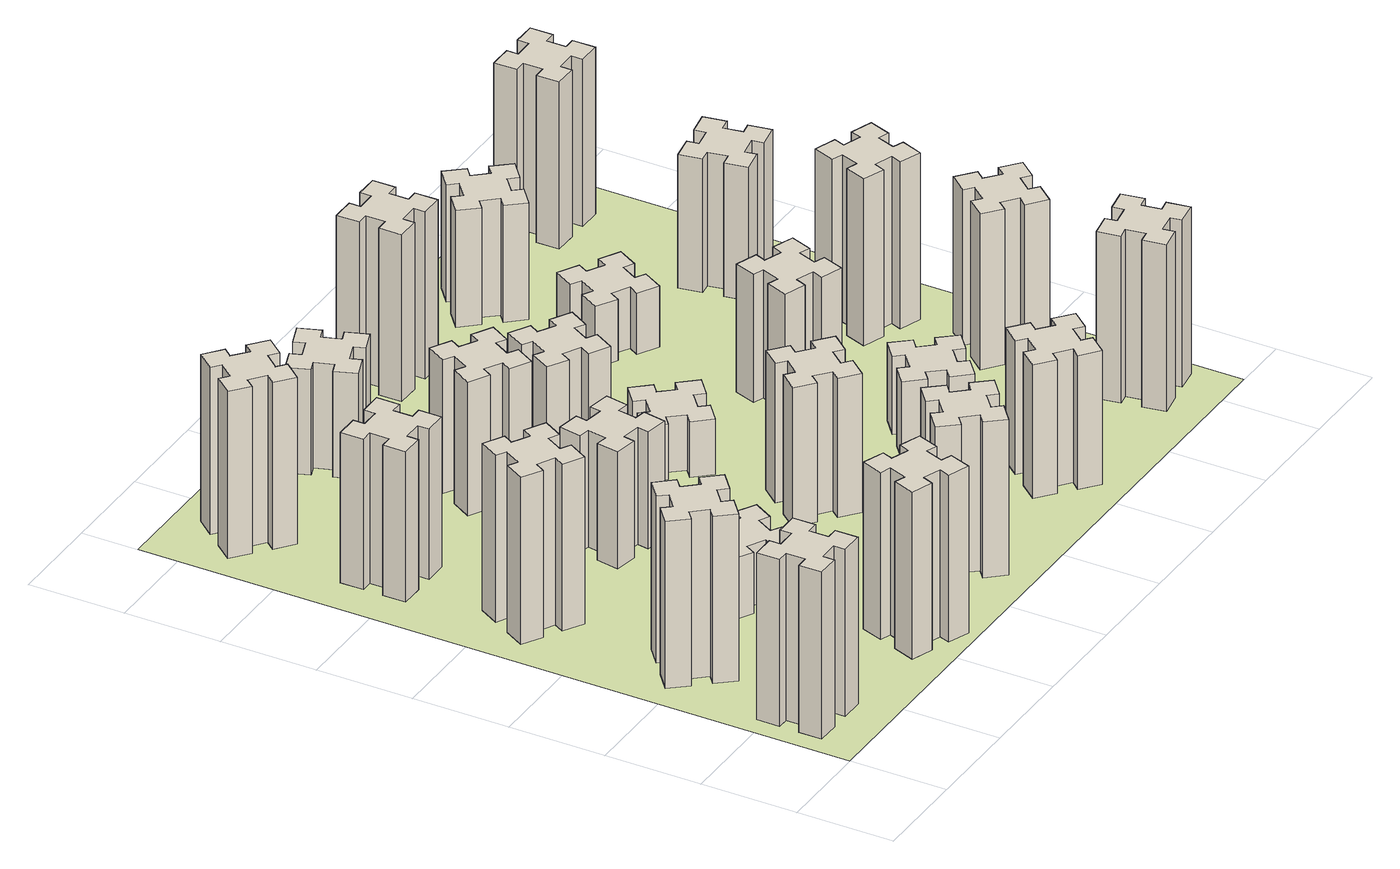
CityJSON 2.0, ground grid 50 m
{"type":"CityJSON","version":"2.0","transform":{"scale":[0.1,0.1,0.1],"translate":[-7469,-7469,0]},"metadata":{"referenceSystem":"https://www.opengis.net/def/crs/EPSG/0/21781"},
"CityObjects":{
"building1":{"type":"Building","attributes":{"class":"1000","function":"1000","usage":"1000","yearOfConstruction":2016,"roofType":"1000","measuredHeight":90,"storeysAboveGround":30,"storeysBelowGround":0},"geometry":[{"type":"Solid","lod":"1","boundaries":[[[[0,1,2,3,4,5,6,7,8,9,10,11,12,13,14,15,16,17,18,19]],[[17,16,20,21]],[[16,15,22,20]],[[15,14,23,22]],[[14,13,24,23]],[[13,12,25,24]],[[12,11,26,25]],[[11,10,27,26]],[[10,9,28,27]],[[9,8,29,28]],[[8,7,30,29]],[[7,6,31,30]],[[6,5,32,31]],[[5,4,33,32]],[[4,3,34,33]],[[3,2,35,34]],[[2,1,36,35]],[[1,0,37,36]],[[0,19,38,37]],[[19,18,39,38]],[[18,17,21,39]],[[24,25,26,27,28,29,30,31,32,33,34,35,36,37,38,39,21,20,22,23]]]]}]},
"building2":{"type":"Building","attributes":{"class":"1000","function":"1000","usage":"1000","yearOfConstruction":2016,"roofType":"1000","measuredHeight":90,"storeysAboveGround":30,"storeysBelowGround":0},"geometry":[{"type":"Solid","lod":"1","boundaries":[[[[40,41,42,43,44,45,46,47,48,49,50,51,52,53,54,55,56,57,58,59]],[[57,56,60,61]],[[56,55,62,60]],[[55,54,63,62]],[[54,53,64,63]],[[53,52,65,64]],[[52,51,66,65]],[[51,50,67,66]],[[50,49,68,67]],[[49,48,69,68]],[[48,47,70,69]],[[47,46,71,70]],[[46,45,72,71]],[[45,44,73,72]],[[44,43,74,73]],[[43,42,75,74]],[[42,41,76,75]],[[41,40,77,76]],[[40,59,78,77]],[[59,58,79,78]],[[58,57,61,79]],[[64,65,66,67,68,69,70,71,72,73,74,75,76,77,78,79,61,60,62,63]]]]}]},
"building3":{"type":"Building","attributes":{"class":"1000","function":"1000","usage":"1000","yearOfConstruction":2016,"roofType":"1000","measuredHeight":90,"storeysAboveGround":30,"storeysBelowGround":0},"geometry":[{"type":"Solid","lod":"1","boundaries":[[[[80,81,82,83,84,85,86,87,88,89,90,91,92,93,94,95,96,97,98,99]],[[97,96,100,101]],[[96,95,102,100]],[[95,94,103,102]],[[94,93,104,103]],[[93,92,105,104]],[[92,91,106,105]],[[91,90,107,106]],[[90,89,108,107]],[[89,88,109,108]],[[88,87,110,109]],[[87,86,111,110]],[[86,85,112,111]],[[85,84,113,112]],[[84,83,114,113]],[[83,82,115,114]],[[82,81,116,115]],[[81,80,117,116]],[[80,99,118,117]],[[99,98,119,118]],[[98,97,101,119]],[[104,105,106,107,108,109,110,111,112,113,114,115,116,117,118,119,101,100,102,103]]]]}]},
"building4":{"type":"Building","attributes":{"class":"1000","function":"1000","usage":"1000","yearOfConstruction":2016,"roofType":"1000","measuredHeight":81,"storeysAboveGround":30,"storeysBelowGround":0},"geometry":[{"type":"Solid","lod":"1","boundaries":[[[[120,121,122,123,124,125,126,127,128,129,130,131,132,133,134,135,136,137,138,139]],[[137,136,140,141]],[[136,135,142,140]],[[135,134,143,142]],[[134,133,144,143]],[[133,132,145,144]],[[132,131,146,145]],[[131,130,147,146]],[[130,129,148,147]],[[129,128,149,148]],[[128,127,150,149]],[[127,126,151,150]],[[126,125,152,151]],[[125,124,153,152]],[[124,123,154,153]],[[123,122,155,154]],[[122,121,156,155]],[[121,120,157,156]],[[120,139,158,157]],[[139,138,159,158]],[[138,137,141,159]],[[144,145,146,147,148,149,150,151,152,153,154,155,156,157,158,159,141,140,142,143]]]]}]},
"building5":{"type":"Building","attributes":{"class":"1000","function":"1000","usage":"1000","yearOfConstruction":2016,"roofType":"1000","measuredHeight":90,"storeysAboveGround":30,"storeysBelowGround":0},"geometry":[{"type":"Solid","lod":"1","boundaries":[[[[160,161,162,163,164,165,166,167,168,169,170,171,172,173,174,175,176,177,178,179]],[[177,176,180,181]],[[176,175,182,180]],[[175,174,183,182]],[[174,173,184,183]],[[173,172,185,184]],[[172,171,186,185]],[[171,170,187,186]],[[170,169,188,187]],[[169,168,189,188]],[[168,167,190,189]],[[167,166,191,190]],[[166,165,192,191]],[[165,164,193,192]],[[164,163,194,193]],[[163,162,195,194]],[[162,161,196,195]],[[161,160,197,196]],[[160,179,198,197]],[[179,178,199,198]],[[178,177,181,199]],[[184,185,186,187,188,189,190,191,192,193,194,195,196,197,198,199,181,180,182,183]]]]}]},
"building6":{"type":"Building","attributes":{"class":"1000","function":"1000","usage":"1000","yearOfConstruction":2016,"roofType":"1000","measuredHeight":33,"storeysAboveGround":30,"storeysBelowGround":0},"geometry":[{"type":"Solid","lod":"1","boundaries":[[[[200,201,202,203,204,205,206,207,208,209,210,211,212,213,214,215,216,217,218,219]],[[217,216,220,221]],[[216,215,222,220]],[[215,214,223,222]],[[214,213,224,223]],[[213,212,225,224]],[[212,211,226,225]],[[211,210,227,226]],[[210,209,228,227]],[[209,208,229,228]],[[208,207,230,229]],[[207,206,231,230]],[[206,205,232,231]],[[205,204,233,232]],[[204,203,234,233]],[[203,202,235,234]],[[202,201,236,235]],[[201,200,237,236]],[[200,219,238,237]],[[219,218,239,238]],[[218,217,221,239]],[[224,225,226,227,228,229,230,231,232,233,234,235,236,237,238,239,221,220,222,223]]]]}]},
"building7":{"type":"Building","attributes":{"class":"1000","function":"1000","usage":"1000","yearOfConstruction":2016,"roofType":"1000","measuredHeight":90,"storeysAboveGround":30,"storeysBelowGround":0},"geometry":[{"type":"Solid","lod":"1","boundaries":[[[[240,241,242,243,244,245,246,247,248,249,250,251,252,253,254,255,256,257,258,259]],[[257,256,260,261]],[[256,255,262,260]],[[255,254,263,262]],[[254,253,264,263]],[[253,252,265,264]],[[252,251,266,265]],[[251,250,267,266]],[[250,249,268,267]],[[249,248,269,268]],[[248,247,270,269]],[[247,246,271,270]],[[246,245,272,271]],[[245,244,273,272]],[[244,243,274,273]],[[243,242,275,274]],[[242,241,276,275]],[[241,240,277,276]],[[240,259,278,277]],[[259,258,279,278]],[[258,257,261,279]],[[264,265,266,267,268,269,270,271,272,273,274,275,276,277,278,279,261,260,262,263]]]]}]},
"building8":{"type":"Building","attributes":{"class":"1000","function":"1000","usage":"1000","yearOfConstruction":2016,"roofType":"1000","measuredHeight":63,"storeysAboveGround":30,"storeysBelowGround":0},"geometry":[{"type":"Solid","lod":"1","boundaries":[[[[280,281,282,283,284,285,286,287,288,289,290,291,292,293,294,295,296,297,298,299]],[[297,296,300,301]],[[296,295,302,300]],[[295,294,303,302]],[[294,293,304,303]],[[293,292,305,304]],[[292,291,306,305]],[[291,290,307,306]],[[290,289,308,307]],[[289,288,309,308]],[[288,287,310,309]],[[287,286,311,310]],[[286,285,312,311]],[[285,284,313,312]],[[284,283,314,313]],[[283,282,315,314]],[[282,281,316,315]],[[281,280,317,316]],[[280,299,318,317]],[[299,298,319,318]],[[298,297,301,319]],[[304,305,306,307,308,309,310,311,312,313,314,315,316,317,318,319,301,300,302,303]]]]}]},
"building9":{"type":"Building","attributes":{"class":"1000","function":"1000","usage":"1000","yearOfConstruction":2016,"roofType":"1000","measuredHeight":84,"storeysAboveGround":30,"storeysBelowGround":0},"geometry":[{"type":"Solid","lod":"1","boundaries":[[[[320,321,322,323,324,325,326,327,328,329,330,331,332,333,334,335,336,337,338,339]],[[337,336,340,341]],[[336,335,342,340]],[[335,334,343,342]],[[334,333,344,343]],[[333,332,345,344]],[[332,331,346,345]],[[331,330,347,346]],[[330,329,348,347]],[[329,328,349,348]],[[328,327,350,349]],[[327,326,351,350]],[[326,325,352,351]],[[325,324,353,352]],[[324,323,354,353]],[[323,322,355,354]],[[322,321,356,355]],[[321,320,357,356]],[[320,339,358,357]],[[339,338,359,358]],[[338,337,341,359]],[[344,345,346,347,348,349,350,351,352,353,354,355,356,357,358,359,341,340,342,343]]]]}]},
"building10":{"type":"Building","attributes":{"class":"1000","function":"1000","usage":"1000","yearOfConstruction":2016,"roofType":"1000","measuredHeight":72,"storeysAboveGround":30,"storeysBelowGround":0},"geometry":[{"type":"Solid","lod":"1","boundaries":[[[[360,361,362,363,364,365,366,367,368,369,370,371,372,373,374,375,376,377,378,379]],[[377,376,380,381]],[[376,375,382,380]],[[375,374,383,382]],[[374,373,384,383]],[[373,372,385,384]],[[372,371,386,385]],[[371,370,387,386]],[[370,369,388,387]],[[369,368,389,388]],[[368,367,390,389]],[[367,366,391,390]],[[366,365,392,391]],[[365,364,393,392]],[[364,363,394,393]],[[363,362,395,394]],[[362,361,396,395]],[[361,360,397,396]],[[360,379,398,397]],[[379,378,399,398]],[[378,377,381,399]],[[384,385,386,387,388,389,390,391,392,393,394,395,396,397,398,399,381,380,382,383]]]]}]},
"building11":{"type":"Building","attributes":{"class":"1000","function":"1000","usage":"1000","yearOfConstruction":2016,"roofType":"1000","measuredHeight":57,"storeysAboveGround":30,"storeysBelowGround":0},"geometry":[{"type":"Solid","lod":"1","boundaries":[[[[400,401,402,403,404,405,406,407,408,409,410,411,412,413,414,415,416,417,418,419]],[[417,416,420,421]],[[416,415,422,420]],[[415,414,423,422]],[[414,413,424,423]],[[413,412,425,424]],[[412,411,426,425]],[[411,410,427,426]],[[410,409,428,427]],[[409,408,429,428]],[[408,407,430,429]],[[407,406,431,430]],[[406,405,432,431]],[[405,404,433,432]],[[404,403,434,433]],[[403,402,435,434]],[[402,401,436,435]],[[401,400,437,436]],[[400,419,438,437]],[[419,418,439,438]],[[418,417,421,439]],[[424,425,426,427,428,429,430,431,432,433,434,435,436,437,438,439,421,420,422,423]]]]}]},
"building12":{"type":"Building","attributes":{"class":"1000","function":"1000","usage":"1000","yearOfConstruction":2016,"roofType":"1000","measuredHeight":75,"storeysAboveGround":30,"storeysBelowGround":0},"geometry":[{"type":"Solid","lod":"1","boundaries":[[[[440,441,442,443,444,445,446,447,448,449,450,451,452,453,454,455,456,457,458,459]],[[457,456,460,461]],[[456,455,462,460]],[[455,454,463,462]],[[454,453,464,463]],[[453,452,465,464]],[[452,451,466,465]],[[451,450,467,466]],[[450,449,468,467]],[[449,448,469,468]],[[448,447,470,469]],[[447,446,471,470]],[[446,445,472,471]],[[445,444,473,472]],[[444,443,474,473]],[[443,442,475,474]],[[442,441,476,475]],[[441,440,477,476]],[[440,459,478,477]],[[459,458,479,478]],[[458,457,461,479]],[[464,465,466,467,468,469,470,471,472,473,474,475,476,477,478,479,461,460,462,463]]]]}]},
"building13":{"type":"Building","attributes":{"class":"1000","function":"1000","usage":"1000","yearOfConstruction":2016,"roofType":"1000","measuredHeight":30,"storeysAboveGround":30,"storeysBelowGround":0},"geometry":[{"type":"Solid","lod":"1","boundaries":[[[[480,481,482,483,484,485,486,487,488,489,490,491,492,493,494,495,496,497,498,499]],[[497,496,500,501]],[[496,495,502,500]],[[495,494,503,502]],[[494,493,504,503]],[[493,492,505,504]],[[492,491,506,505]],[[491,490,507,506]],[[490,489,508,507]],[[489,488,509,508]],[[488,487,510,509]],[[487,486,511,510]],[[486,485,512,511]],[[485,484,513,512]],[[484,483,514,513]],[[483,482,515,514]],[[482,481,516,515]],[[481,480,517,516]],[[480,499,518,517]],[[499,498,519,518]],[[498,497,501,519]],[[504,505,506,507,508,509,510,511,512,513,514,515,516,517,518,519,501,500,502,503]]]]}]},
"building14":{"type":"Building","attributes":{"class":"1000","function":"1000","usage":"1000","yearOfConstruction":2016,"roofType":"1000","measuredHeight":72,"storeysAboveGround":30,"storeysBelowGround":0},"geometry":[{"type":"Solid","lod":"1","boundaries":[[[[520,521,522,523,524,525,526,527,528,529,530,531,532,533,534,535,536,537,538,539]],[[537,536,540,541]],[[536,535,542,540]],[[535,534,543,542]],[[534,533,544,543]],[[533,532,545,544]],[[532,531,546,545]],[[531,530,547,546]],[[530,529,548,547]],[[529,528,549,548]],[[528,527,550,549]],[[527,526,551,550]],[[526,525,552,551]],[[525,524,553,552]],[[524,523,554,553]],[[523,522,555,554]],[[522,521,556,555]],[[521,520,557,556]],[[520,539,558,557]],[[539,538,559,558]],[[538,537,541,559]],[[544,545,546,547,548,549,550,551,552,553,554,555,556,557,558,559,541,540,542,543]]]]}]},
"building15":{"type":"Building","attributes":{"class":"1000","function":"1000","usage":"1000","yearOfConstruction":2016,"roofType":"1000","measuredHeight":39,"storeysAboveGround":30,"storeysBelowGround":0},"geometry":[{"type":"Solid","lod":"1","boundaries":[[[[560,561,562,563,564,565,566,567,568,569,570,571,572,573,574,575,576,577,578,579]],[[577,576,580,581]],[[576,575,582,580]],[[575,574,583,582]],[[574,573,584,583]],[[573,572,585,584]],[[572,571,586,585]],[[571,570,587,586]],[[570,569,588,587]],[[569,568,589,588]],[[568,567,590,589]],[[567,566,591,590]],[[566,565,592,591]],[[565,564,593,592]],[[564,563,594,593]],[[563,562,595,594]],[[562,561,596,595]],[[561,560,597,596]],[[560,579,598,597]],[[579,578,599,598]],[[578,577,581,599]],[[584,585,586,587,588,589,590,591,592,593,594,595,596,597,598,599,581,580,582,583]]]]}]},
"building16":{"type":"Building","attributes":{"class":"1000","function":"1000","usage":"1000","yearOfConstruction":2016,"roofType":"1000","measuredHeight":90,"storeysAboveGround":30,"storeysBelowGround":0},"geometry":[{"type":"Solid","lod":"1","boundaries":[[[[600,601,602,603,604,605,606,607,608,609,610,611,612,613,614,615,616,617,618,619]],[[617,616,620,621]],[[616,615,622,620]],[[615,614,623,622]],[[614,613,624,623]],[[613,612,625,624]],[[612,611,626,625]],[[611,610,627,626]],[[610,609,628,627]],[[609,608,629,628]],[[608,607,630,629]],[[607,606,631,630]],[[606,605,632,631]],[[605,604,633,632]],[[604,603,634,633]],[[603,602,635,634]],[[602,601,636,635]],[[601,600,637,636]],[[600,619,638,637]],[[619,618,639,638]],[[618,617,621,639]],[[624,625,626,627,628,629,630,631,632,633,634,635,636,637,638,639,621,620,622,623]]]]}]},
"building17":{"type":"Building","attributes":{"class":"1000","function":"1000","usage":"1000","yearOfConstruction":2016,"roofType":"1000","measuredHeight":42,"storeysAboveGround":30,"storeysBelowGround":0},"geometry":[{"type":"Solid","lod":"1","boundaries":[[[[640,641,642,643,644,645,646,647,648,649,650,651,652,653,654,655,656,657,658,659]],[[657,656,660,661]],[[656,655,662,660]],[[655,654,663,662]],[[654,653,664,663]],[[653,652,665,664]],[[652,651,666,665]],[[651,650,667,666]],[[650,649,668,667]],[[649,648,669,668]],[[648,647,670,669]],[[647,646,671,670]],[[646,645,672,671]],[[645,644,673,672]],[[644,643,674,673]],[[643,642,675,674]],[[642,641,676,675]],[[641,640,677,676]],[[640,659,678,677]],[[659,658,679,678]],[[658,657,661,679]],[[664,665,666,667,668,669,670,671,672,673,674,675,676,677,678,679,661,660,662,663]]]]}]},
"building18":{"type":"Building","attributes":{"class":"1000","function":"1000","usage":"1000","yearOfConstruction":2016,"roofType":"1000","measuredHeight":69,"storeysAboveGround":30,"storeysBelowGround":0},"geometry":[{"type":"Solid","lod":"1","boundaries":[[[[680,681,682,683,684,685,686,687,688,689,690,691,692,693,694,695,696,697,698,699]],[[697,696,700,701]],[[696,695,702,700]],[[695,694,703,702]],[[694,693,704,703]],[[693,692,705,704]],[[692,691,706,705]],[[691,690,707,706]],[[690,689,708,707]],[[689,688,709,708]],[[688,687,710,709]],[[687,686,711,710]],[[686,685,712,711]],[[685,684,713,712]],[[684,683,714,713]],[[683,682,715,714]],[[682,681,716,715]],[[681,680,717,716]],[[680,699,718,717]],[[699,698,719,718]],[[698,697,701,719]],[[704,705,706,707,708,709,710,711,712,713,714,715,716,717,718,719,701,700,702,703]]]]}]},
"building19":{"type":"Building","attributes":{"class":"1000","function":"1000","usage":"1000","yearOfConstruction":2016,"roofType":"1000","measuredHeight":33,"storeysAboveGround":30,"storeysBelowGround":0},"geometry":[{"type":"Solid","lod":"1","boundaries":[[[[720,721,722,723,724,725,726,727,728,729,730,731,732,733,734,735,736,737,738,739]],[[737,736,740,741]],[[736,735,742,740]],[[735,734,743,742]],[[734,733,744,743]],[[733,732,745,744]],[[732,731,746,745]],[[731,730,747,746]],[[730,729,748,747]],[[729,728,749,748]],[[728,727,750,749]],[[727,726,751,750]],[[726,725,752,751]],[[725,724,753,752]],[[724,723,754,753]],[[723,722,755,754]],[[722,721,756,755]],[[721,720,757,756]],[[720,739,758,757]],[[739,738,759,758]],[[738,737,741,759]],[[744,745,746,747,748,749,750,751,752,753,754,755,756,757,758,759,741,740,742,743]]]]}]},
"building20":{"type":"Building","attributes":{"class":"1000","function":"1000","usage":"1000","yearOfConstruction":2016,"roofType":"1000","measuredHeight":90,"storeysAboveGround":30,"storeysBelowGround":0},"geometry":[{"type":"Solid","lod":"1","boundaries":[[[[760,761,762,763,764,765,766,767,768,769,770,771,772,773,774,775,776,777,778,779]],[[777,776,780,781]],[[776,775,782,780]],[[775,774,783,782]],[[774,773,784,783]],[[773,772,785,784]],[[772,771,786,785]],[[771,770,787,786]],[[770,769,788,787]],[[769,768,789,788]],[[768,767,790,789]],[[767,766,791,790]],[[766,765,792,791]],[[765,764,793,792]],[[764,763,794,793]],[[763,762,795,794]],[[762,761,796,795]],[[761,760,797,796]],[[760,779,798,797]],[[779,778,799,798]],[[778,777,781,799]],[[784,785,786,787,788,789,790,791,792,793,794,795,796,797,798,799,781,780,782,783]]]]}]},
"building21":{"type":"Building","attributes":{"class":"1000","function":"1000","usage":"1000","yearOfConstruction":2016,"roofType":"1000","measuredHeight":63,"storeysAboveGround":30,"storeysBelowGround":0},"geometry":[{"type":"Solid","lod":"1","boundaries":[[[[800,801,802,803,804,805,806,807,808,809,810,811,812,813,814,815,816,817,818,819]],[[817,816,820,821]],[[816,815,822,820]],[[815,814,823,822]],[[814,813,824,823]],[[813,812,825,824]],[[812,811,826,825]],[[811,810,827,826]],[[810,809,828,827]],[[809,808,829,828]],[[808,807,830,829]],[[807,806,831,830]],[[806,805,832,831]],[[805,804,833,832]],[[804,803,834,833]],[[803,802,835,834]],[[802,801,836,835]],[[801,800,837,836]],[[800,819,838,837]],[[819,818,839,838]],[[818,817,821,839]],[[824,825,826,827,828,829,830,831,832,833,834,835,836,837,838,839,821,820,822,823]]]]}]},
"building22":{"type":"Building","attributes":{"class":"1000","function":"1000","usage":"1000","yearOfConstruction":2016,"roofType":"1000","measuredHeight":84,"storeysAboveGround":30,"storeysBelowGround":0},"geometry":[{"type":"Solid","lod":"1","boundaries":[[[[840,841,842,843,844,845,846,847,848,849,850,851,852,853,854,855,856,857,858,859]],[[857,856,860,861]],[[856,855,862,860]],[[855,854,863,862]],[[854,853,864,863]],[[853,852,865,864]],[[852,851,866,865]],[[851,850,867,866]],[[850,849,868,867]],[[849,848,869,868]],[[848,847,870,869]],[[847,846,871,870]],[[846,845,872,871]],[[845,844,873,872]],[[844,843,874,873]],[[843,842,875,874]],[[842,841,876,875]],[[841,840,877,876]],[[840,859,878,877]],[[859,858,879,878]],[[858,857,861,879]],[[864,865,866,867,868,869,870,871,872,873,874,875,876,877,878,879,861,860,862,863]]]]}]},
"building23":{"type":"Building","attributes":{"class":"1000","function":"1000","usage":"1000","yearOfConstruction":2016,"roofType":"1000","measuredHeight":90,"storeysAboveGround":30,"storeysBelowGround":0},"geometry":[{"type":"Solid","lod":"1","boundaries":[[[[880,881,882,883,884,885,886,887,888,889,890,891,892,893,894,895,896,897,898,899]],[[897,896,900,901]],[[896,895,902,900]],[[895,894,903,902]],[[894,893,904,903]],[[893,892,905,904]],[[892,891,906,905]],[[891,890,907,906]],[[890,889,908,907]],[[889,888,909,908]],[[888,887,910,909]],[[887,886,911,910]],[[886,885,912,911]],[[885,884,913,912]],[[884,883,914,913]],[[883,882,915,914]],[[882,881,916,915]],[[881,880,917,916]],[[880,899,918,917]],[[899,898,919,918]],[[898,897,901,919]],[[904,905,906,907,908,909,910,911,912,913,914,915,916,917,918,919,901,900,902,903]]]]}]},
"building24":{"type":"Building","attributes":{"class":"1000","function":"1000","usage":"1000","yearOfConstruction":2016,"roofType":"1000","measuredHeight":72,"storeysAboveGround":30,"storeysBelowGround":0},"geometry":[{"type":"Solid","lod":"1","boundaries":[[[[920,921,922,923,924,925,926,927,928,929,930,931,932,933,934,935,936,937,938,939]],[[937,936,940,941]],[[936,935,942,940]],[[935,934,943,942]],[[934,933,944,943]],[[933,932,945,944]],[[932,931,946,945]],[[931,930,947,946]],[[930,929,948,947]],[[929,928,949,948]],[[928,927,950,949]],[[927,926,951,950]],[[926,925,952,951]],[[925,924,953,952]],[[924,923,954,953]],[[923,922,955,954]],[[922,921,956,955]],[[921,920,957,956]],[[920,939,958,957]],[[939,938,959,958]],[[938,937,941,959]],[[944,945,946,947,948,949,950,951,952,953,954,955,956,957,958,959,941,940,942,943]]]]}]},
"building25":{"type":"Building","attributes":{"class":"1000","function":"1000","usage":"1000","yearOfConstruction":2016,"roofType":"1000","measuredHeight":90,"storeysAboveGround":30,"storeysBelowGround":0},"geometry":[{"type":"Solid","lod":"1","boundaries":[[[[960,961,962,963,964,965,966,967,968,969,970,971,972,973,974,975,976,977,978,979]],[[977,976,980,981]],[[976,975,982,980]],[[975,974,983,982]],[[974,973,984,983]],[[973,972,985,984]],[[972,971,986,985]],[[971,970,987,986]],[[970,969,988,987]],[[969,968,989,988]],[[968,967,990,989]],[[967,966,991,990]],[[966,965,992,991]],[[965,964,993,992]],[[964,963,994,993]],[[963,962,995,994]],[[962,961,996,995]],[[961,960,997,996]],[[960,979,998,997]],[[979,978,999,998]],[[978,977,981,999]],[[984,985,986,987,988,989,990,991,992,993,994,995,996,997,998,999,981,980,982,983]]]]}]},
"landuse1":{"type":"LandUse","attributes":{"name":"plot1","function":"1010"},"geometry":[{"type":"MultiSurface","lod":"1","boundaries":[[[1000,1001,1002,1003]]]}]}
},
"vertices":[
[165,425,0],[165,325,0],[105,325,0],[105,205,0],[225,205,0],[225,265,0],[325,265,0],[325,205,0],[445,205,0],[445,325,0],[385,325,0],[385,425,0],[445,425,0],[445,545,0],[325,545,0],[325,485,0],[225,485,0],[225,545,0],[105,545,0],[105,425,0],[225,485,900],[225,545,900],[325,485,900],[325,545,900],[445,545,900],[445,425,900],[385,425,900],[385,325,900],[445,325,900],[445,205,900],[325,205,900],[325,265,900],[225,265,900],[225,205,900],[105,205,900],[105,325,900],[165,325,900],[165,425,900],[105,425,900],[105,545,900],
[492,1048,0],[427,1124,0],[473,1163,0],[396,1255,0],[304,1178,0],[343,1132,0],[266,1067,0],[228,1113,0],[136,1036,0],[213,944,0],[259,983,0],[323,906,0],[277,868,0],[354,776,0],[446,853,0],[408,899,0],[484,963,0],[523,917,0],[615,994,0],[538,1086,0],[484,963,900],[523,917,900],[408,899,900],[446,853,900],[354,776,900],[277,868,900],[323,906,900],[259,983,900],[213,944,900],[136,1036,900],[228,1113,900],[266,1067,900],[343,1132,900],[304,1178,900],[396,1255,900],[473,1163,900],[427,1124,900],[492,1048,900],[538,1086,900],[615,994,900],
[474,1926,0],[387,1976,0],[417,2028,0],[313,2088,0],[253,1984,0],[305,1954,0],[255,1867,0],[203,1897,0],[143,1793,0],[247,1733,0],[277,1785,0],[364,1735,0],[334,1683,0],[438,1623,0],[498,1727,0],[446,1757,0],[496,1844,0],[548,1814,0],[608,1918,0],[504,1978,0],[496,1844,900],[548,1814,900],[446,1757,900],[498,1727,900],[438,1623,900],[334,1683,900],[364,1735,900],[277,1785,900],[247,1733,900],[143,1793,900],[203,1897,900],[255,1867,900],[305,1954,900],[253,1984,900],[313,2088,900],[417,2028,900],[387,1976,900],[474,1926,900],[504,1978,900],[608,1918,900],
[485,2545,0],[485,2645,0],[545,2645,0],[545,2765,0],[425,2765,0],[425,2705,0],[325,2705,0],[325,2765,0],[205,2765,0],[205,2645,0],[265,2645,0],[265,2545,0],[205,2545,0],[205,2425,0],[325,2425,0],[325,2485,0],[425,2485,0],[425,2425,0],[545,2425,0],[545,2545,0],[425,2485,810],[425,2425,810],[325,2485,810],[325,2425,810],[205,2425,810],[205,2545,810],[265,2545,810],[265,2645,810],[205,2645,810],[205,2765,810],[325,2765,810],[325,2705,810],[425,2705,810],[425,2765,810],[545,2765,810],[545,2645,810],[485,2645,810],[485,2545,810],[545,2545,810],[545,2425,810],
[1029,360,0],[995,266,0],[939,287,0],[897,174,0],[1010,133,0],[1031,189,0],[1125,155,0],[1104,99,0],[1217,57,0],[1258,170,0],[1202,191,0],[1236,285,0],[1292,264,0],[1333,377,0],[1220,418,0],[1200,362,0],[1106,396,0],[1127,452,0],[1014,493,0],[973,380,0],[1106,396,900],[1127,452,900],[1200,362,900],[1220,418,900],[1333,377,900],[1292,264,900],[1236,285,900],[1202,191,900],[1258,170,900],[1217,57,900],[1104,99,900],[1125,155,900],[1031,189,900],[1010,133,900],[897,174,900],[939,287,900],[995,266,900],[1029,360,900],[973,380,900],[1014,493,900],
[1086,1017,0],[1136,1104,0],[1188,1074,0],[1248,1178,0],[1144,1238,0],[1114,1186,0],[1027,1236,0],[1057,1288,0],[953,1348,0],[893,1244,0],[945,1214,0],[895,1127,0],[843,1157,0],[783,1053,0],[887,993,0],[917,1045,0],[1004,995,0],[974,943,0],[1078,883,0],[1138,987,0],[1004,995,330],[974,943,330],[917,1045,330],[887,993,330],[783,1053,330],[843,1157,330],[895,1127,330],[945,1214,330],[893,1244,330],[953,1348,330],[1057,1288,330],[1027,1236,330],[1114,1186,330],[1144,1238,330],[1248,1178,330],[1188,1074,330],[1136,1104,330],[1086,1017,330],[1138,987,330],[1078,883,330],
[484,3387,0],[408,3452,0],[446,3498,0],[354,3575,0],[277,3483,0],[323,3444,0],[259,3368,0],[213,3406,0],[136,3314,0],[228,3237,0],[266,3283,0],[343,3219,0],[304,3173,0],[396,3096,0],[473,3188,0],[427,3226,0],[492,3303,0],[538,3264,0],[615,3356,0],[523,3433,0],[492,3303,900],[538,3264,900],[427,3226,900],[473,3188,900],[396,3096,900],[304,3173,900],[343,3219,900],[266,3283,900],[228,3237,900],[136,3314,900],[213,3406,900],[259,3368,900],[323,3444,900],[277,3483,900],[354,3575,900],[446,3498,900],[408,3452,900],[484,3387,900],[523,3433,900],[615,3356,900],
[1016,1924,0],[998,1825,0],[939,1836,0],[918,1717,0],[1037,1697,0],[1047,1756,0],[1145,1738,0],[1135,1679,0],[1253,1658,0],[1274,1777,0],[1215,1787,0],[1232,1885,0],[1291,1875,0],[1312,1993,0],[1194,2014,0],[1184,1955,0],[1085,1972,0],[1096,2031,0],[977,2052,0],[957,1934,0],[1085,1972,630],[1096,2031,630],[1184,1955,630],[1194,2014,630],[1312,1993,630],[1291,1875,630],[1232,1885,630],[1215,1787,630],[1274,1777,630],[1253,1658,630],[1135,1679,630],[1145,1738,630],[1047,1756,630],[1037,1697,630],[918,1717,630],[939,1836,630],[998,1825,630],[1016,1924,630],[957,1934,630],[977,2052,630],
[1639,343,0],[1703,266,0],[1657,228,0],[1734,136,0],[1826,213,0],[1788,259,0],[1864,323,0],[1903,277,0],[1995,354,0],[1918,446,0],[1872,408,0],[1807,484,0],[1853,523,0],[1776,615,0],[1684,538,0],[1723,492,0],[1646,427,0],[1608,473,0],[1516,396,0],[1593,304,0],[1646,427,840],[1608,473,840],[1723,492,840],[1684,538,840],[1776,615,840],[1853,523,840],[1807,484,840],[1872,408,840],[1918,446,840],[1995,354,840],[1903,277,840],[1864,323,840],[1788,259,840],[1826,213,840],[1734,136,840],[1657,228,840],[1703,266,840],[1639,343,840],[1593,304,840],[1516,396,840],
[1314,2666,0],[1227,2716,0],[1257,2768,0],[1153,2828,0],[1093,2724,0],[1145,2694,0],[1095,2607,0],[1043,2637,0],[983,2533,0],[1087,2473,0],[1117,2525,0],[1204,2475,0],[1174,2423,0],[1278,2363,0],[1338,2467,0],[1286,2497,0],[1336,2584,0],[1388,2554,0],[1448,2658,0],[1344,2718,0],[1336,2584,720],[1388,2554,720],[1286,2497,720],[1338,2467,720],[1278,2363,720],[1174,2423,720],[1204,2475,720],[1117,2525,720],[1087,2473,720],[983,2533,720],[1043,2637,720],[1095,2607,720],[1145,2694,720],[1093,2724,720],[1153,2828,720],[1257,2768,720],[1227,2716,720],[1314,2666,720],[1344,2718,720],[1448,2658,720],
[1125,3456,0],[1031,3422,0],[1010,3478,0],[897,3437,0],[939,3324,0],[995,3345,0],[1029,3251,0],[973,3230,0],[1014,3117,0],[1127,3159,0],[1106,3215,0],[1200,3249,0],[1220,3193,0],[1333,3234,0],[1292,3347,0],[1236,3326,0],[1202,3420,0],[1258,3440,0],[1217,3553,0],[1104,3512,0],[1202,3420,570],[1258,3440,570],[1236,3326,570],[1292,3347,570],[1333,3234,570],[1220,3193,570],[1200,3249,570],[1106,3215,570],[1127,3159,570],[1014,3117,570],[973,3230,570],[1029,3251,570],[995,3345,570],[939,3324,570],[897,3437,570],[1010,3478,570],[1031,3422,570],[1125,3456,570],[1104,3512,570],[1217,3553,570],
[1803,1324,0],[1739,1248,0],[1693,1286,0],[1616,1194,0],[1708,1117,0],[1746,1163,0],[1823,1099,0],[1784,1053,0],[1876,976,0],[1953,1068,0],[1907,1106,0],[1972,1183,0],[2018,1144,0],[2095,1236,0],[2003,1313,0],[1964,1267,0],[1888,1332,0],[1926,1378,0],[1834,1455,0],[1757,1363,0],[1888,1332,750],[1926,1378,750],[1964,1267,750],[2003,1313,750],[2095,1236,750],[2018,1144,750],[1972,1183,750],[1907,1106,750],[1953,1068,750],[1876,976,750],[1784,1053,750],[1823,1099,750],[1746,1163,750],[1708,1117,750],[1616,1194,750],[1693,1286,750],[1739,1248,750],[1803,1324,750],[1757,1363,750],[1834,1455,750],
[1972,1988,0],[1907,2064,0],[1953,2103,0],[1876,2195,0],[1784,2118,0],[1823,2072,0],[1746,2007,0],[1708,2053,0],[1616,1976,0],[1693,1884,0],[1739,1923,0],[1803,1846,0],[1757,1808,0],[1834,1716,0],[1926,1793,0],[1888,1839,0],[1964,1903,0],[2003,1857,0],[2095,1934,0],[2018,2026,0],[1964,1903,300],[2003,1857,300],[1888,1839,300],[1926,1793,300],[1834,1716,300],[1757,1808,300],[1803,1846,300],[1739,1923,300],[1693,1884,300],[1616,1976,300],[1708,2053,300],[1746,2007,300],[1823,2072,300],[1784,2118,300],[1876,2195,300],[1953,2103,300],[1907,2064,300],[1972,1988,300],[2018,2026,300],[2095,1934,300],
[2486,323,0],[2563,259,0],[2524,213,0],[2616,136,0],[2693,228,0],[2647,266,0],[2712,343,0],[2758,304,0],[2835,396,0],[2743,473,0],[2704,427,0],[2628,492,0],[2666,538,0],[2574,615,0],[2497,523,0],[2543,484,0],[2479,408,0],[2433,446,0],[2356,354,0],[2448,277,0],[2479,408,720],[2433,446,720],[2543,484,720],[2497,523,720],[2574,615,720],[2666,538,720],[2628,492,720],[2704,427,720],[2743,473,720],[2835,396,720],[2758,304,720],[2712,343,720],[2647,266,720],[2693,228,720],[2616,136,720],[2524,213,720],[2563,259,720],[2486,323,720],[2448,277,720],[2356,354,720],
[2026,2497,0],[2076,2584,0],[2128,2554,0],[2188,2658,0],[2084,2718,0],[2054,2666,0],[1967,2716,0],[1997,2768,0],[1893,2828,0],[1833,2724,0],[1885,2694,0],[1835,2607,0],[1783,2637,0],[1723,2533,0],[1827,2473,0],[1857,2525,0],[1944,2475,0],[1914,2423,0],[2018,2363,0],[2078,2467,0],[1944,2475,390],[1914,2423,390],[1857,2525,390],[1827,2473,390],[1723,2533,390],[1783,2637,390],[1835,2607,390],[1885,2694,390],[1833,2724,390],[1893,2828,390],[1997,2768,390],[1967,2716,390],[2054,2666,390],[2084,2718,390],[2188,2658,390],[2128,2554,390],[2076,2584,390],[2026,2497,390],[2078,2467,390],[2018,2363,390],
[1965,3385,0],[1965,3485,0],[2025,3485,0],[2025,3605,0],[1905,3605,0],[1905,3545,0],[1805,3545,0],[1805,3605,0],[1685,3605,0],[1685,3485,0],[1745,3485,0],[1745,3385,0],[1685,3385,0],[1685,3265,0],[1805,3265,0],[1805,3325,0],[1905,3325,0],[1905,3265,0],[2025,3265,0],[2025,3385,0],[1905,3325,900],[1905,3265,900],[1805,3325,900],[1805,3265,900],[1685,3265,900],[1685,3385,900],[1745,3385,900],[1745,3485,900],[1685,3485,900],[1685,3605,900],[1805,3605,900],[1805,3545,900],[1905,3545,900],[1905,3605,900],[2025,3605,900],[2025,3485,900],[1965,3485,900],[1965,3385,900],[2025,3385,900],[2025,3265,900],
[2563,1132,0],[2486,1067,0],[2448,1113,0],[2356,1036,0],[2433,944,0],[2479,983,0],[2543,906,0],[2497,868,0],[2574,776,0],[2666,853,0],[2628,899,0],[2704,963,0],[2743,917,0],[2835,994,0],[2758,1086,0],[2712,1048,0],[2647,1124,0],[2693,1163,0],[2616,1255,0],[2524,1178,0],[2647,1124,420],[2693,1163,420],[2712,1048,420],[2758,1086,420],[2835,994,420],[2743,917,420],[2704,963,420],[2628,899,420],[2666,853,420],[2574,776,420],[2497,868,420],[2543,906,420],[2479,983,420],[2433,944,420],[2356,1036,420],[2448,1113,420],[2486,1067,420],[2563,1132,420],[2524,1178,420],[2616,1255,420],
[2682,1671,0],[2716,1765,0],[2772,1744,0],[2813,1857,0],[2700,1898,0],[2680,1842,0],[2586,1876,0],[2607,1932,0],[2494,1973,0],[2453,1860,0],[2509,1840,0],[2475,1746,0],[2419,1767,0],[2377,1654,0],[2490,1613,0],[2511,1669,0],[2605,1635,0],[2584,1579,0],[2697,1537,0],[2738,1650,0],[2605,1635,690],[2584,1579,690],[2511,1669,690],[2490,1613,690],[2377,1654,690],[2419,1767,690],[2475,1746,690],[2509,1840,690],[2453,1860,690],[2494,1973,690],[2607,1932,690],[2586,1876,690],[2680,1842,690],[2700,1898,690],[2813,1857,690],[2772,1744,690],[2716,1765,690],[2682,1671,690],[2738,1650,690],[2697,1537,690],
[2666,2597,0],[2716,2684,0],[2768,2654,0],[2828,2758,0],[2724,2818,0],[2694,2766,0],[2607,2816,0],[2637,2868,0],[2533,2928,0],[2473,2824,0],[2525,2794,0],[2475,2707,0],[2423,2737,0],[2363,2633,0],[2467,2573,0],[2497,2625,0],[2584,2575,0],[2554,2523,0],[2658,2463,0],[2718,2567,0],[2584,2575,330],[2554,2523,330],[2497,2625,330],[2467,2573,330],[2363,2633,330],[2423,2737,330],[2475,2707,330],[2525,2794,330],[2473,2824,330],[2533,2928,330],[2637,2868,330],[2607,2816,330],[2694,2766,330],[2724,2818,330],[2828,2758,330],[2768,2654,330],[2716,2684,330],[2666,2597,330],[2718,2567,330],[2658,2463,330],
[3465,492,0],[3367,475,0],[3357,534,0],[3238,513,0],[3259,395,0],[3318,405,0],[3336,307,0],[3277,297,0],[3297,178,0],[3416,199,0],[3405,258,0],[3504,276,0],[3514,217,0],[3632,237,0],[3611,356,0],[3552,345,0],[3535,444,0],[3594,454,0],[3573,572,0],[3455,551,0],[3535,444,900],[3594,454,900],[3552,345,900],[3611,356,900],[3632,237,900],[3514,217,900],[3504,276,900],[3405,258,900],[3416,199,900],[3297,178,900],[3277,297,900],[3336,307,900],[3318,405,900],[3259,395,900],[3238,513,900],[3357,534,900],[3367,475,900],[3465,492,900],[3455,551,900],[3573,572,900],
[2712,3368,0],[2647,3444,0],[2693,3483,0],[2616,3575,0],[2524,3498,0],[2563,3452,0],[2486,3387,0],[2448,3433,0],[2356,3356,0],[2433,3264,0],[2479,3303,0],[2543,3226,0],[2497,3188,0],[2574,3096,0],[2666,3173,0],[2628,3219,0],[2704,3283,0],[2743,3237,0],[2835,3314,0],[2758,3406,0],[2704,3283,630],[2743,3237,630],[2628,3219,630],[2666,3173,630],[2574,3096,630],[2497,3188,630],[2543,3226,630],[2479,3303,630],[2433,3264,630],[2356,3356,630],[2448,3433,630],[2486,3387,630],[2563,3452,630],[2524,3498,630],[2616,3575,630],[2693,3483,630],[2647,3444,630],[2712,3368,630],[2758,3406,630],[2835,3314,630],
[3487,1006,0],[3552,1083,0],[3598,1044,0],[3675,1136,0],[3583,1213,0],[3544,1167,0],[3468,1232,0],[3506,1278,0],[3414,1355,0],[3337,1263,0],[3383,1224,0],[3319,1148,0],[3273,1186,0],[3196,1094,0],[3288,1017,0],[3326,1063,0],[3403,999,0],[3364,953,0],[3456,876,0],[3533,968,0],[3403,999,840],[3364,953,840],[3326,1063,840],[3288,1017,840],[3196,1094,840],[3273,1186,840],[3319,1148,840],[3383,1224,840],[3337,1263,840],[3414,1355,840],[3506,1278,840],[3468,1232,840],[3544,1167,840],[3583,1213,840],[3675,1136,840],[3598,1044,840],[3552,1083,840],[3487,1006,840],[3533,968,840],[3456,876,840],
[3420,1842,0],[3326,1876,0],[3347,1932,0],[3234,1973,0],[3193,1860,0],[3249,1840,0],[3215,1746,0],[3159,1767,0],[3117,1654,0],[3230,1613,0],[3251,1669,0],[3345,1635,0],[3324,1579,0],[3437,1537,0],[3478,1650,0],[3422,1671,0],[3456,1765,0],[3512,1744,0],[3553,1857,0],[3440,1898,0],[3456,1765,900],[3512,1744,900],[3422,1671,900],[3478,1650,900],[3437,1537,900],[3324,1579,900],[3345,1635,900],[3251,1669,900],[3230,1613,900],[3117,1654,900],[3159,1767,900],[3215,1746,900],[3249,1840,900],[3193,1860,900],[3234,1973,900],[3347,1932,900],[3326,1876,900],[3420,1842,900],[3440,1898,900],[3553,1857,900],
[3365,2612,0],[3267,2595,0],[3257,2654,0],[3138,2633,0],[3159,2515,0],[3218,2525,0],[3236,2427,0],[3177,2417,0],[3197,2298,0],[3316,2319,0],[3305,2378,0],[3404,2396,0],[3414,2337,0],[3532,2357,0],[3511,2476,0],[3452,2465,0],[3435,2564,0],[3494,2574,0],[3473,2692,0],[3355,2671,0],[3435,2564,720],[3494,2574,720],[3452,2465,720],[3511,2476,720],[3532,2357,720],[3414,2337,720],[3404,2396,720],[3305,2378,720],[3316,2319,720],[3197,2298,720],[3177,2417,720],[3236,2427,720],[3218,2525,720],[3159,2515,720],[3138,2633,720],[3257,2654,720],[3267,2595,720],[3365,2612,720],[3355,2671,720],[3473,2692,720],
[3285,3325,0],[3385,3325,0],[3385,3265,0],[3505,3265,0],[3505,3385,0],[3445,3385,0],[3445,3485,0],[3505,3485,0],[3505,3605,0],[3385,3605,0],[3385,3545,0],[3285,3545,0],[3285,3605,0],[3165,3605,0],[3165,3485,0],[3225,3485,0],[3225,3385,0],[3165,3385,0],[3165,3265,0],[3285,3265,0],[3225,3385,900],[3165,3385,900],[3225,3485,900],[3165,3485,900],[3165,3605,900],[3285,3605,900],[3285,3545,900],[3385,3545,900],[3385,3605,900],[3505,3605,900],[3505,3485,900],[3445,3485,900],[3445,3385,900],[3505,3385,900],[3505,3265,900],[3385,3265,900],[3385,3325,900],[3285,3325,900],[3285,3265,900],[3165,3265,900],
[5,3705,0],[3705,3705,0],[3705,5,0],[5,5,0]
]}
